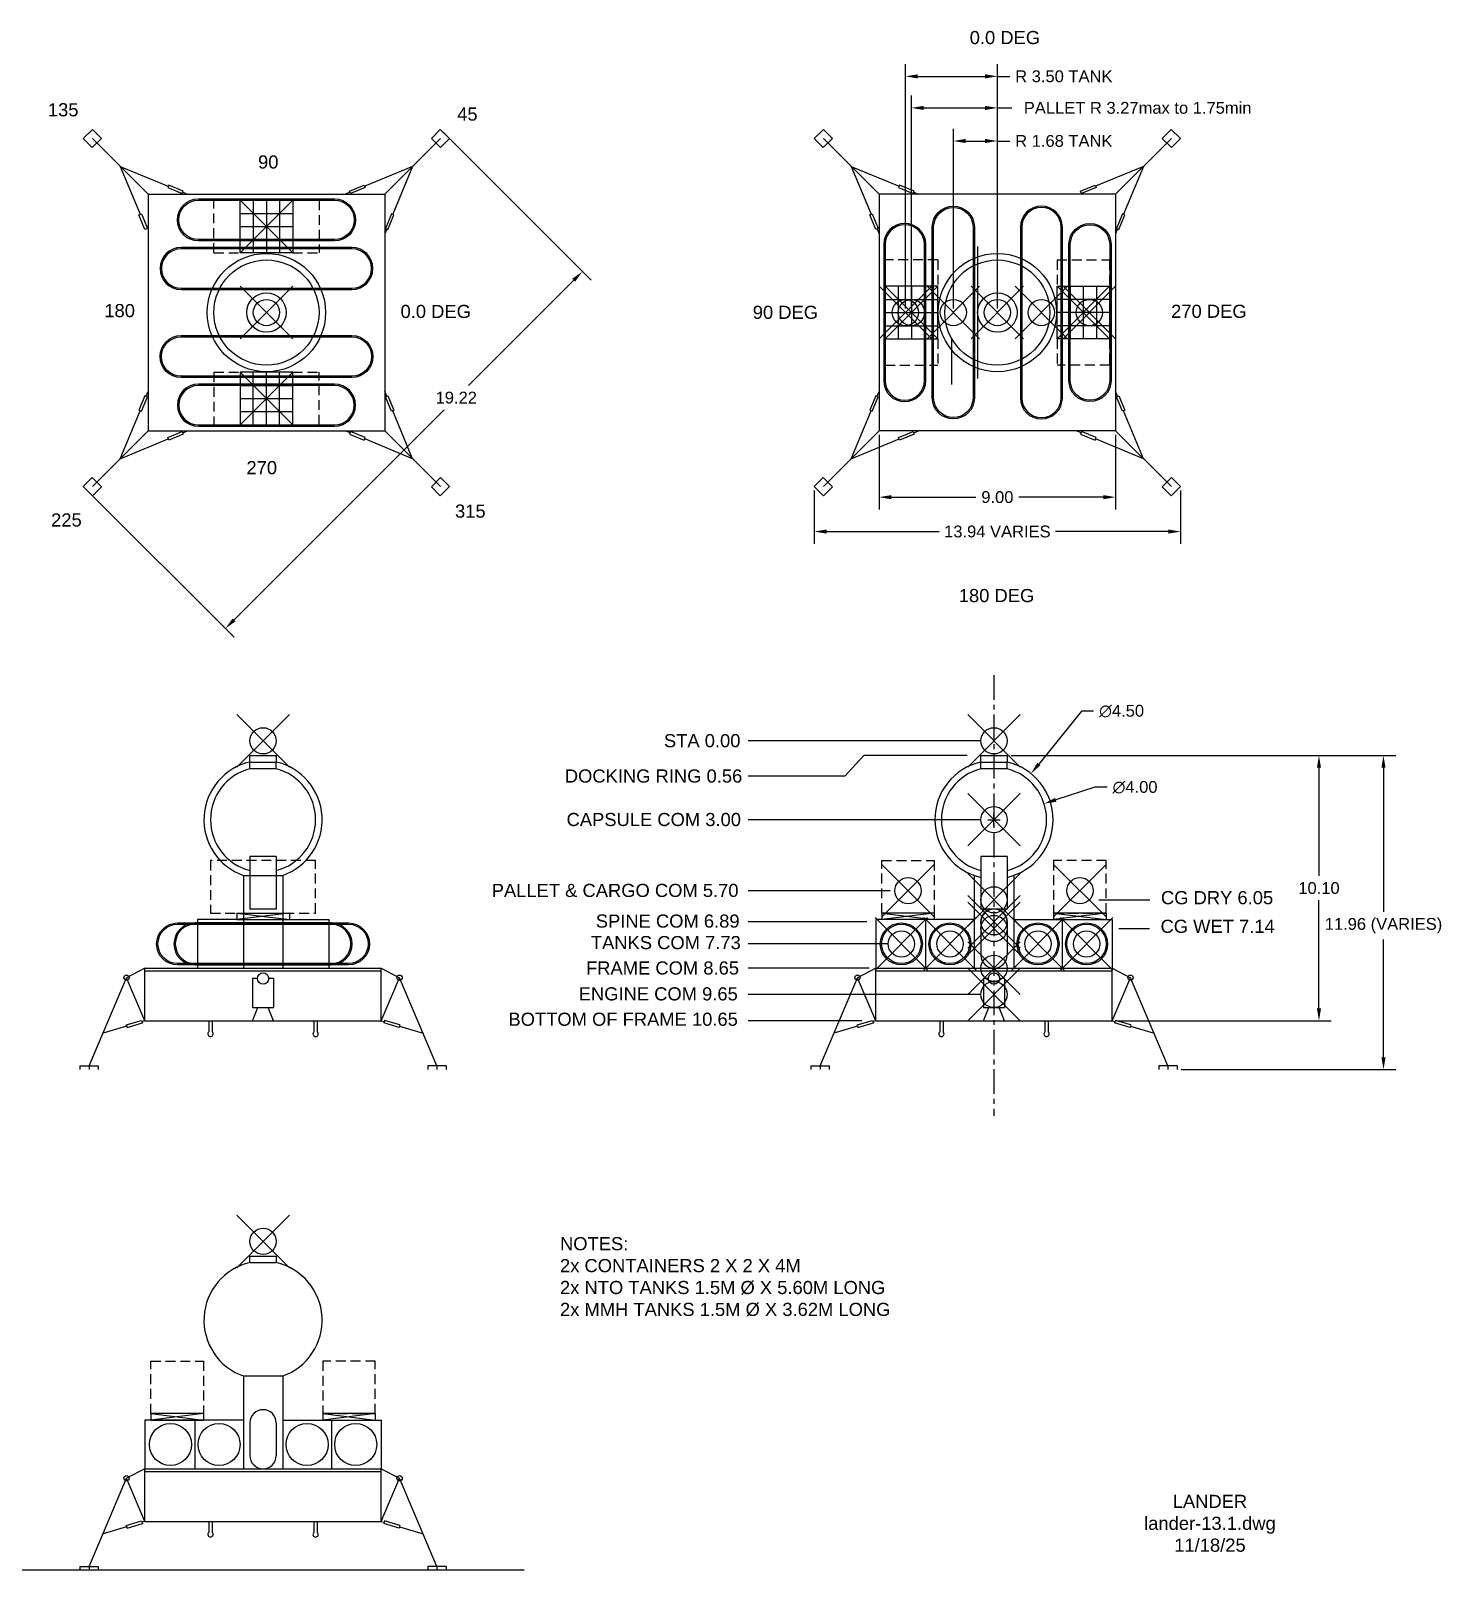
# Model space of a CAD drawing. Extents: x -85 to 300, y -284 to 165.
# Drawn here: x -36.7 to 17, y -31.6 to 27 of the extents above; entities that cross this region are included whole.
import ezdxf

# ---------------------------------------------------------------- set-up
doc = ezdxf.new("R2010")
doc.units = 0
doc.header["$LTSCALE"] = 0.75
doc.header["$MEASUREMENT"] = 0
doc.header["$PDMODE"] = 35
doc.linetypes.add('CENTER', pattern=[2, 1.25, -0.25, 0.25, -0.25])
doc.linetypes.add('DASHED', pattern=[0.75, 0.5, -0.25])
doc.layers.get('0').update_dxf_attribs({"color": 2, "linetype": 'CONTINUOUS'})
doc.layers.get('DEFPOINTS').update_dxf_attribs({"color": 2, "linetype": 'CONTINUOUS'})
for name, color, linetype in [('CENTERLINE', 5, 'CENTER'), ('CONTAINERS', 5, 'CONTINUOUS'), ('DIM', 5, 'CONTINUOUS'), ('HABITAT', 3, 'CONTINUOUS'), ('HATCH', 6, 'CONTINUOUS'), ('NOZZLE', 1, 'CONTINUOUS'), ('PALLET', 32, 'CONTINUOUS'), ('SHIELDING', 132, 'CONTINUOUS'), ('STA', 5, 'CONTINUOUS'), ('STRUCTURE', 7, 'CONTINUOUS'), ('TANKS', 5, 'CONTINUOUS'), ('TEXT', 5, 'CONTINUOUS'), ('VIEW', 7, 'CONTINUOUS')]:
    doc.layers.add(name, color=color, linetype=linetype)
doc.styles.get("Standard").update_dxf_attribs({"font": 'arial.ttf'})
doc.dimstyles.get("Standard").update_dxf_attribs({"dimscale": 2.5, "dimtxt": 0.18, "dimasz": 0.1875, "dimexe": 0.1875, "dimexo": 0.0625, "dimgap": 0.09375, "dimtad": 0, "dimtih": 1, "dimtoh": 1, "dimzin": 0, "dimtxsty": 'STANDARD', "dimcen": 0.09375, "dimazin": 3, "dimtfac": 1, "dimtdec": 4, "dimtofl": 0, "dimtmove": 0, "dimatfit": 3, "dimtolj": 1, "dimtzin": 0})

# ---------------------------------------------------------------- blocks, each defined once
blk = doc.blocks.new('*D3')
at = {"color": 0, "linetype": 'BYBLOCK'}
for p, q in [((-277.374909, -32.109725), (-265.194867, -32.109725)), ((-265.663617, -32.578475), (-265.663617, -36.693913)), ((-265.663617, -41.737616), (-265.663617, -37.622178)), ((-273.374909, -42.206366), (-265.194867, -42.206366))]:
    blk.add_line(p, q, dxfattribs=at)
for points in [[(-265.741742, -32.578475), (-265.585492, -32.578475), (-265.663617, -32.109725)], [(-265.741742, -41.737616), (-265.585492, -41.737616), (-265.663617, -42.206366)]]:
    blk.add_solid(points, dxfattribs=at)
at = {"layer": 'DEFPOINTS', "color": 0, "linetype": 'BYBLOCK'}
for p in [(-277.531159, -32.109725), (-273.531159, -42.206366), (-265.663617, -42.206366)]:
    blk.add_point(p, dxfattribs=at)
at = {"color": 0, "linetype": 'BYBLOCK', "insert": (-265.663617, -37.158045), "char_height": 0.45, "attachment_point": 5}
blk.add_mtext('\\A1;10.10', dxfattribs=at)
blk = doc.blocks.new('*D4')
at = {"color": 0, "linetype": 'BYBLOCK'}
for p, q in [((-277.374909, -32.109725), (-262.739871, -32.109725)), ((-263.208621, -32.578475), (-263.208621, -38.058182)), ((-263.208621, -43.596612), (-263.208621, -39.116905)), ((-270.904239, -44.065362), (-262.739871, -44.065362))]:
    blk.add_line(p, q, dxfattribs=at)
for points in [[(-263.286746, -32.578475), (-263.130496, -32.578475), (-263.208621, -32.109725)], [(-263.286746, -43.596612), (-263.130496, -43.596612), (-263.208621, -44.065362)]]:
    blk.add_solid(points, dxfattribs=at)
at = {"layer": 'DEFPOINTS', "color": 0, "linetype": 'BYBLOCK'}
for p in [(-277.531159, -32.109725), (-271.060489, -44.065362), (-263.208621, -44.065362)]:
    blk.add_point(p, dxfattribs=at)
at = {"color": 0, "linetype": 'BYBLOCK', "insert": (-263.208621, -38.587544), "char_height": 0.45, "attachment_point": 5}
blk.add_mtext('\\A1;11.96 (VARIES)', dxfattribs=at)
blk = doc.blocks.new('*D5')
at = {"color": 0, "linetype": 'BYBLOCK'}
for p, q in [((-3.371139, 16.454497), (-3.371139, 25.75497)), ((-2.902389, 25.28622), (-0.339889, 25.28622)), ((0.128861, 16.454497), (0.128861, 25.75497)), ((0.128861, 25.28622), (0.597611, 25.28622))]:
    blk.add_line(p, q, dxfattribs=at)
for points in [[(-2.902389, 25.364345), (-2.902389, 25.208095), (-3.371139, 25.28622)], [(-0.339889, 25.364345), (-0.339889, 25.208095), (0.128861, 25.28622)]]:
    blk.add_solid(points, dxfattribs=at)
at = {"layer": 'DEFPOINTS', "color": 0, "linetype": 'BYBLOCK'}
for p in [(-3.371139, 25.28622), (-3.371139, 16.298247), (0.128861, 16.298247)]:
    blk.add_point(p, dxfattribs=at)
at = {"color": 0, "linetype": 'BYBLOCK', "insert": (2.658385, 25.28622), "char_height": 0.45, "attachment_point": 5}
blk.add_mtext('\\A1;R 3.50 TANK', dxfattribs=at)
blk = doc.blocks.new('*D6')
at = {"color": 0, "linetype": 'BYBLOCK'}
for p, q in [((-1.546139, 16.454497), (-1.546139, 23.29473)), ((0.128861, 16.454497), (0.128861, 23.29473)), ((-1.077389, 22.82598), (-0.339889, 22.82598)), ((0.128861, 22.82598), (0.597611, 22.82598))]:
    blk.add_line(p, q, dxfattribs=at)
for points in [[(-1.077389, 22.904105), (-1.077389, 22.747855), (-1.546139, 22.82598)], [(-0.339889, 22.904105), (-0.339889, 22.747855), (0.128861, 22.82598)]]:
    blk.add_solid(points, dxfattribs=at)
at = {"layer": 'DEFPOINTS', "color": 0, "linetype": 'BYBLOCK'}
for p in [(-1.546139, 22.82598), (-1.546139, 16.298247), (0.128861, 16.298247)]:
    blk.add_point(p, dxfattribs=at)
at = {"color": 0, "linetype": 'BYBLOCK', "insert": (2.658385, 22.82598), "char_height": 0.45, "attachment_point": 5}
blk.add_mtext('\\A1;R 1.68 TANK', dxfattribs=at)
blk = doc.blocks.new('*D7')
at = {"color": 0, "linetype": 'BYBLOCK'}
for p, q in [((-282.531159, -22.742901), (-282.531159, -25.580468)), ((-273.531159, -22.742901), (-273.531159, -25.580468)), ((-282.062409, -25.111718), (-278.849214, -25.111718)), ((-273.999909, -25.111718), (-277.213104, -25.111718))]:
    blk.add_line(p, q, dxfattribs=at)
for points in [[(-282.062409, -25.033593), (-282.062409, -25.189843), (-282.531159, -25.111718)], [(-273.999909, -25.033593), (-273.999909, -25.189843), (-273.531159, -25.111718)]]:
    blk.add_solid(points, dxfattribs=at)
at = {"layer": 'DEFPOINTS', "color": 0, "linetype": 'BYBLOCK'}
for p in [(-282.531159, -22.586651), (-273.531159, -22.586651), (-273.531159, -25.111718)]:
    blk.add_point(p, dxfattribs=at)
at = {"color": 0, "linetype": 'BYBLOCK', "insert": (-278.031159, -25.111718), "char_height": 0.45, "attachment_point": 5}
blk.add_mtext('\\A1;9.00', dxfattribs=at)
blk = doc.blocks.new('*D8')
at = {"color": 0, "linetype": 'BYBLOCK'}
for p, q in [((-285.001829, -24.860017), (-285.001829, -26.889334)), ((-271.060489, -24.860017), (-271.060489, -26.889334)), ((-284.533079, -26.420584), (-280.241728, -26.420584)), ((-271.529239, -26.420584), (-275.82059, -26.420584))]:
    blk.add_line(p, q, dxfattribs=at)
for points in [[(-284.533079, -26.342459), (-284.533079, -26.498709), (-285.001829, -26.420584)], [(-271.529239, -26.342459), (-271.529239, -26.498709), (-271.060489, -26.420584)]]:
    blk.add_solid(points, dxfattribs=at)
at = {"layer": 'DEFPOINTS', "color": 0, "linetype": 'BYBLOCK'}
for p in [(-285.001829, -24.703767), (-271.060489, -24.703767), (-271.060489, -26.420584)]:
    blk.add_point(p, dxfattribs=at)
at = {"color": 0, "linetype": 'BYBLOCK', "insert": (-278.031159, -26.420584), "char_height": 0.45, "attachment_point": 5}
blk.add_mtext('\\A1;13.94 VARIES', dxfattribs=at)
blk = doc.blocks.new('*D9')
at = {"color": 0, "linetype": 'BYBLOCK'}
for p, q in [((-274.706483, -30.423396), (-276.32633, -32.435646)), ((-274.237733, -30.423396), (-274.706483, -30.423396)), ((-278.265534, -34.553466), (-277.796784, -34.553466)), ((-278.031159, -34.787841), (-278.031159, -34.319091))]:
    blk.add_line(p, q, dxfattribs=at)
blk.add_solid([(-276.387187, -32.386657), (-276.265473, -32.484636), (-276.620266, -32.800788)], dxfattribs=at)
at = {"layer": 'DEFPOINTS', "color": 0, "linetype": 'BYBLOCK'}
for p in [(-276.620266, -32.800788), (-279.442052, -36.306144)]:
    blk.add_point(p, dxfattribs=at)
at = {"color": 0, "linetype": 'BYBLOCK', "insert": (-273.174879, -30.423396), "char_height": 0.45, "attachment_point": 5}
blk.add_mtext('\\A1;∅4.50', dxfattribs=at)
blk = doc.blocks.new('*D10')
at = {"color": 0, "linetype": 'BYBLOCK'}
for p, q in [((-274.194432, -33.321242), (-275.680658, -33.798567)), ((-273.725682, -33.321242), (-274.194432, -33.321242)), ((-278.265534, -34.553466), (-277.796784, -34.553466)), ((-278.031159, -34.787841), (-278.031159, -34.319091))]:
    blk.add_line(p, q, dxfattribs=at)
blk.add_solid([(-275.704547, -33.724184), (-275.656769, -33.87295), (-276.126956, -33.941902)], dxfattribs=at)
at = {"layer": 'DEFPOINTS', "color": 0, "linetype": 'BYBLOCK'}
for p in [(-276.126956, -33.941902), (-279.935362, -35.16503)]:
    blk.add_point(p, dxfattribs=at)
at = {"color": 0, "linetype": 'BYBLOCK', "insert": (-272.662828, -33.321242), "char_height": 0.45, "attachment_point": 5}
blk.add_mtext('\\A1;∅4.00', dxfattribs=at)
blk = doc.blocks.new('*D11')
at = {"color": 0, "linetype": 'BYBLOCK'}
for p, q in [((-3.141728, 16.454497), (-3.141728, 24.553999)), ((-2.672978, 24.085249), (-0.339889, 24.085249)), ((0.128861, 16.454497), (0.128861, 24.553999)), ((0.128861, 24.085249), (0.684941, 24.085249))]:
    blk.add_line(p, q, dxfattribs=at)
for points in [[(-2.672978, 24.163374), (-2.672978, 24.007124), (-3.141728, 24.085249)], [(-0.339889, 24.163374), (-0.339889, 24.007124), (0.128861, 24.085249)]]:
    blk.add_solid(points, dxfattribs=at)
at = {"layer": 'DEFPOINTS', "color": 0, "linetype": 'BYBLOCK'}
for p in [(0.128861, 24.085249), (-3.141728, 16.298247), (0.128861, 16.298247)]:
    blk.add_point(p, dxfattribs=at)
at = {"color": 0, "linetype": 'BYBLOCK', "insert": (5.380946, 24.085249), "char_height": 0.45, "attachment_point": 5}
blk.add_mtext('\\A1; PALLET R 3.27max to 1.75min', dxfattribs=at)
blk = doc.blocks.new('*D12')
at = {"color": 0, "linetype": 'BYBLOCK'}
for p, q in [((-21.087741, 20.327), (-15.45826, 14.697519)), ((-16.121172, 14.697519), (-20.127098, 10.691593)), ((-29.046047, 1.772644), (-21.055363, 9.763328)), ((-34.675528, 6.739213), (-29.046047, 1.109732))]:
    blk.add_line(p, q, dxfattribs=at)
for points in [[(-16.176415, 14.752761), (-16.06593, 14.642276), (-15.789716, 15.028975)], [(-29.101289, 1.827887), (-28.990804, 1.717402), (-29.377503, 1.441188)]]:
    blk.add_solid(points, dxfattribs=at)
at = {"layer": 'DEFPOINTS', "color": 0, "linetype": 'BYBLOCK'}
for p in [(-21.198227, 20.437485), (-34.786014, 6.849698), (-29.377503, 1.441188)]:
    blk.add_point(p, dxfattribs=at)
at = {"color": 0, "linetype": 'BYBLOCK', "insert": (-20.591231, 10.22746), "char_height": 0.45, "attachment_point": 5}
blk.add_mtext('\\A1;19.22', dxfattribs=at)
blk = doc.blocks.new('LANDER-FRONT')
at = {"layer": 'CONTAINERS', "linetype": 'DASHED'}
for points in [[(-2.27059, -6.5529), (-4.27059, -6.5529), (-4.27059, -4.5529), (-2.27059, -4.5529)], [(2.27059, -6.5529), (4.27059, -6.5529), (4.27059, -4.5529), (2.27059, -4.5529)]]:
    blk.add_lwpolyline(points, close=True, dxfattribs=at)
at = {"layer": 'HABITAT'}
for p, q in [((-0.5, -4.4029), (-0.5, -6.4029)), ((0.5, -4.4029), (0.5, -6.4029))]:
    blk.add_line(p, q, dxfattribs=at)
for start, end in [(104.477512, 255.522488), (284.477512, 75.522488)]:
    blk.add_arc((0, -3), 2, start, end, dxfattribs=at)
at = {"layer": 'HATCH'}
for p, q in [((0.5, -1.063508), (-0.5, -1.063508)), ((0.5, -4.4029), (-0.5, -4.4029)), ((0.5, -6.4029), (-0.5, -6.4029))]:
    blk.add_line(p, q, dxfattribs=at)
at = {"layer": 'NOZZLE'}
for p, q in [((-0.4, -9.044995), (-0.4, -10.1529)), ((-0.216125, -9.044995), (-0.4, -9.044995)), ((0.4, -9.044995), (0.216125, -9.044995)), ((0.4, -9.044995), (0.4, -10.1529)), ((-0.4, -10.6529), (-0.192893, -10.1529)), ((-0.4, -10.1529), (0.4, -10.1529)), ((0.4, -10.6529), (0.192893, -10.1529)), ((-0.4, -10.6529), (0.4, -10.6529))]:
    blk.add_line(p, q, dxfattribs=at)
blk.add_circle((0, -9.044995), 0.216125, dxfattribs=at)
at = {"layer": 'PALLET'}
for p, q in [((-2.27059, -6.5529), (-4.27059, -6.8029)), ((-4.27059, -6.5529), (-2.27059, -6.8029)), ((-2.27059, -6.5529), (-4.27059, -6.5529)), ((-4.27059, -6.5529), (-4.27059, -6.8029)), ((-2.27059, -6.5529), (-2.27059, -6.8029)), ((2.27059, -6.5529), (4.27059, -6.8029)), ((4.27059, -6.5529), (2.27059, -6.8029)), ((4.27059, -6.5529), (2.27059, -6.5529)), ((2.27059, -6.5529), (2.27059, -6.8029)), ((4.27059, -6.5529), (4.27059, -6.8029))]:
    blk.add_line(p, q, dxfattribs=at)
at = {"layer": 'SHIELDING'}
for p, q in [((-0.5, -0.806259), (0.5, -0.806259)), ((-0.5, -1.063508), (-0.5, -0.806259)), ((0.5, -1.063508), (0.5, -0.806259))]:
    blk.add_line(p, q, dxfattribs=at)
for centre in [(-3.525, -7.7279), (-1.675, -7.7279), (1.675, -7.7279), (3.525, -7.7279)]:
    blk.add_circle(centre, 0.8, dxfattribs=at)
for start, end in [(102.839588, 257.160412), (282.839588, 77.160412)]:
    blk.add_arc((0, -3), 2.25, start, end, dxfattribs=at)
at = {"layer": 'STRUCTURE'}
for p, q in [((-0.5, -0.556259), (0.5, -0.556259)), ((-0.5, -0.806259), (-0.5, -0.556259)), ((0.5, -0.556259), (0.5, -0.806259)), ((-0.75, -5.12132), (-0.75, -8.6529)), ((0.75, -5.12132), (0.75, -8.6529)), ((-0.75, -6.8029), (-4.5, -6.8029)), ((-4.5, -6.8029), (-4.5, -8.6529)), ((-2.6, -6.8029), (-2.6, -8.6529)), ((-0.5, -6.9029), (-0.5, -8.1529)), ((0.5, -6.9029), (0.5, -8.1529)), ((0.75, -6.8029), (4.5, -6.8029)), ((2.6, -6.8029), (2.6, -8.6529)), ((4.5, -6.8029), (4.5, -8.6529)), ((-4.5, -8.6529), (-5.196287, -9.012712)), ((-4.5, -10.6529), (-4.5, -8.6529)), ((-4.5, -8.6529), (4.5, -8.6529)), ((-4.5, -8.7529), (4.5, -8.7529)), ((4.5, -10.6529), (4.5, -8.6529)), ((4.5, -8.6529), (5.196287, -9.012712)), ((-6.617117, -12.37289), (-5.196287, -9.012712)), ((-4.5, -10.6529), (-5.196287, -9.012712)), ((4.5, -10.6529), (5.196287, -9.012712)), ((6.617117, -12.37289), (5.196287, -9.012712)), ((-5.192078, -10.858857), (-6.089894, -11.126039)), ((-5.206957, -10.811294), (-4.620031, -10.6367)), ((-5.206957, -10.811294), (-5.177239, -10.906291)), ((-5.177239, -10.906291), (-4.590313, -10.731697)), ((-4.620031, -10.6367), (-4.590313, -10.731697)), ((-4.5, -10.6529), (-4.605172, -10.684198)), ((-4.5, -10.6529), (4.5, -10.6529)), ((-2.0625, -10.6529), (-2.0625, -11.074838)), ((-1.9375, -10.6529), (-1.9375, -11.074838)), ((1.9375, -10.6529), (1.9375, -11.074838)), ((2.0625, -10.6529), (2.0625, -11.074838)), ((4.5, -10.6529), (4.605172, -10.684198)), ((4.620031, -10.6367), (4.590313, -10.731697)), ((5.177239, -10.906291), (4.590313, -10.731697)), ((5.206957, -10.811294), (4.620031, -10.6367)), ((5.206957, -10.811294), (5.177239, -10.906291)), ((5.192078, -10.858857), (6.089894, -11.126039)), ((-6.97067, -12.37289), (-6.97067, -12.511897)), ((-6.97067, -12.37289), (-6.274806, -12.37289)), ((-6.617117, -12.37289), (-6.617117, -12.511897)), ((-6.274806, -12.37289), (-6.274806, -12.511897)), ((6.274806, -12.37289), (6.274806, -12.511897)), ((6.97067, -12.37289), (6.274806, -12.37289)), ((6.617117, -12.37289), (6.617117, -12.511897)), ((6.97067, -12.37289), (6.97067, -12.511897))]:
    blk.add_line(p, q, dxfattribs=at)
for centre in [(-5.196287, -9.012712), (5.196287, -9.012712)]:
    blk.add_circle(centre, 0.1, dxfattribs=at)
for centre, radius, start, end in [((0, -6.9029), 0.5, 0, 180), ((0, -8.1529), 0.5, 180, 0), ((-2, -11.1529), 0.1, 128.682187, 51.317813), ((2, -11.1529), 0.1, 128.682187, 51.317813)]:
    blk.add_arc(centre, radius, start, end, dxfattribs=at)
at = {"layer": 'TANKS'}
for centre in [(-3.525, -7.7279), (-1.675, -7.7279), (1.675, -7.7279), (3.525, -7.7279)]:
    blk.add_circle(centre, 0.75, dxfattribs=at)
blk = doc.blocks.new('LANDER-TOP')
at = {"layer": 'CONTAINERS', "linetype": 'DASHED'}
for p, q in [((-2, 2.27059), (-2, 4.27059)), ((-2, 4.27059), (-1, 4.27059)), ((1, 4.27059), (2, 4.27059)), ((2, 4.27059), (2, 2.27059)), ((-2, 2.27059), (-1, 2.27059)), ((1, 2.27059), (2, 2.27059)), ((-2, -2.27059), (-1, -2.27059)), ((-2, -2.27059), (-2, -4.27059)), ((1, -2.27059), (2, -2.27059)), ((2, -4.27059), (2, -2.27059)), ((-2, -4.27059), (-1, -4.27059)), ((1, -4.27059), (2, -4.27059))]:
    blk.add_line(p, q, dxfattribs=at)
at = {"layer": 'HABITAT'}
blk.add_circle((0, 0), 2, dxfattribs=at)
at = {"layer": 'PALLET'}
for p, q in [((-1, 4.27059), (1, 2.27059)), ((-1, 2.27059), (-1, 4.27059)), ((1, 4.27059), (-1, 2.27059)), ((-1, 4.27059), (1, 4.27059)), ((-0.5, 4.27059), (-0.5, 2.27059)), ((0, 4.27059), (0, 2.27059)), ((0.5, 4.27059), (0.5, 2.27059)), ((1, 4.27059), (1, 2.27059)), ((-1, 3.77059), (1, 3.77059)), ((-1, 3.27059), (1, 3.27059)), ((-1, 2.77059), (1, 2.77059)), ((1, 2.27059), (-1, 2.27059)), ((1, -4.27059), (-1, -2.27059)), ((-1, -2.27059), (-1, -4.27059)), ((-1, -4.27059), (1, -2.27059)), ((1, -2.27059), (-1, -2.27059)), ((-0.5, -4.27059), (-0.5, -2.27059)), ((0, -4.27059), (0, -2.27059)), ((0.5, -4.27059), (0.5, -2.27059)), ((1, -4.27059), (1, -2.27059)), ((-1, -2.77059), (1, -2.77059)), ((-1, -3.27059), (1, -3.27059)), ((-1, -3.77059), (1, -3.77059)), ((-1, -4.27059), (1, -4.27059))]:
    blk.add_line(p, q, dxfattribs=at)
at = {"layer": 'SHIELDING'}
for points in [[(2.59, 4.325, -1), (2.59, 2.725), (-2.59, 2.725, -1), (-2.59, 4.325)], [(-3.25, 2.475, 1), (-3.25, 0.875), (3.25, 0.875, 1), (3.25, 2.475)], [(-3.25, -2.475, -1), (-3.25, -0.875), (3.25, -0.875, -1), (3.25, -2.475)], [(2.59, -4.325, 1), (2.59, -2.725), (-2.59, -2.725, 1), (-2.59, -4.325)]]:
    blk.add_lwpolyline(points, format="xyb", close=True, dxfattribs=at)
blk.add_circle((0, 0), 2.25, dxfattribs=at)
at = {"layer": 'STRUCTURE'}
for p, q in [((-6.97067, 6.617117), (-6.617117, 6.97067)), ((-6.617117, 6.97067), (-6.97067, 6.617117)), ((-6.617117, 6.97067), (-6.97067, 6.617117)), ((-6.617117, 6.97067), (-6.97067, 6.617117)), ((-6.617117, 6.97067), (-6.97067, 6.617117)), ((-6.97067, 6.617117), (-6.628359, 6.274806)), ((-6.97067, 6.617117), (-6.628359, 6.274806)), ((-6.97067, 6.617117), (-6.628359, 6.274806)), ((-6.97067, 6.617117), (-6.628359, 6.274806)), ((-6.97067, 6.617117), (-6.628359, 6.274806)), ((-6.628359, 6.274806), (-6.274806, 6.628359)), ((-6.274806, 6.628359), (-6.628359, 6.274806)), ((-6.274806, 6.628359), (-6.628359, 6.274806)), ((-6.274806, 6.628359), (-6.628359, 6.274806)), ((-6.274806, 6.628359), (-6.628359, 6.274806)), ((-4.5, 4.5), (-6.622738, 6.622738)), ((-4.5, 4.5), (-6.622738, 6.622738)), ((-6.617117, 6.97067), (-6.274806, 6.628359)), ((-6.617117, 6.97067), (-6.274806, 6.628359)), ((-6.617117, 6.97067), (-6.274806, 6.628359)), ((-6.617117, 6.97067), (-6.274806, 6.628359)), ((-6.617117, 6.97067), (-6.274806, 6.628359)), ((4.5, 4.5), (6.622738, 6.622738)), ((4.5, 4.5), (6.622738, 6.622738)), ((4.5, 4.5), (6.622738, 6.622738)), ((4.5, 4.5), (6.622738, 6.622738)), ((4.5, 4.5), (6.622738, 6.622738)), ((6.617117, 6.97067), (6.274806, 6.628359)), ((6.617117, 6.97067), (6.274806, 6.628359)), ((6.617117, 6.97067), (6.274806, 6.628359)), ((6.617117, 6.97067), (6.274806, 6.628359)), ((6.617117, 6.97067), (6.274806, 6.628359)), ((6.628359, 6.274806), (6.274806, 6.628359)), ((6.628359, 6.274806), (6.274806, 6.628359)), ((6.628359, 6.274806), (6.274806, 6.628359)), ((6.628359, 6.274806), (6.274806, 6.628359)), ((6.274806, 6.628359), (6.628359, 6.274806)), ((6.97067, 6.617117), (6.617117, 6.97067)), ((6.97067, 6.617117), (6.617117, 6.97067)), ((6.97067, 6.617117), (6.617117, 6.97067)), ((6.97067, 6.617117), (6.617117, 6.97067)), ((6.617117, 6.97067), (6.97067, 6.617117)), ((6.97067, 6.617117), (6.628359, 6.274806)), ((6.97067, 6.617117), (6.628359, 6.274806)), ((6.97067, 6.617117), (6.628359, 6.274806)), ((6.97067, 6.617117), (6.628359, 6.274806)), ((6.97067, 6.617117), (6.628359, 6.274806)), ((-5.561369, 5.561369), (-4.806236, 3.739067)), ((-5.561369, 5.561369), (-3.739067, 4.806236)), ((5.561369, 5.561369), (3.739067, 4.806236)), ((5.561369, 5.561369), (4.806236, 3.739067)), ((-3.719969, 4.852341), (-3.758238, 4.759953)), ((-3.758238, 4.759953), (-3.20391, 4.530343)), ((-3.165642, 4.622731), (-3.719969, 4.852341)), ((3.165642, 4.622731), (3.719969, 4.852341)), ((3.758238, 4.759953), (3.20391, 4.530343)), ((3.719969, 4.852341), (3.758238, 4.759953)), ((-4.5, 4.5), (-4.5, -4.5)), ((-4.5, 4.5), (4.5, 4.5)), ((-3.20391, 4.530343), (-3.165642, 4.622731)), ((-3.184776, 4.576537), (-3, 4.5)), ((3.184776, 4.576537), (3, 4.5)), ((3.20391, 4.530343), (3.165642, 4.622731)), ((4.5, 4.5), (4.5, -4.5)), ((-4.852341, 3.719969), (-4.759953, 3.758238)), ((-4.622731, 3.165642), (-4.852341, 3.719969)), ((-4.759953, 3.758238), (-4.530343, 3.20391)), ((4.759953, 3.758238), (4.530343, 3.20391)), ((4.622731, 3.165642), (4.852341, 3.719969)), ((4.852341, 3.719969), (4.759953, 3.758238)), ((-4.530343, 3.20391), (-4.622731, 3.165642)), ((4.576537, 3.184776), (4.5, 3)), ((4.530343, 3.20391), (4.622731, 3.165642)), ((-4.622731, -3.165642), (-4.852341, -3.719969)), ((-4.759953, -3.758238), (-4.530343, -3.20391)), ((-4.530343, -3.20391), (-4.622731, -3.165642)), ((-4.576537, -3.184776), (-4.5, -3)), ((4.576537, -3.184776), (4.5, -3)), ((4.530343, -3.20391), (4.622731, -3.165642)), ((4.759953, -3.758238), (4.530343, -3.20391)), ((4.622731, -3.165642), (4.852341, -3.719969)), ((-5.561369, -5.561369), (-4.806236, -3.739067)), ((-4.852341, -3.719969), (-4.759953, -3.758238)), ((4.852341, -3.719969), (4.759953, -3.758238)), ((5.561369, -5.561369), (4.806236, -3.739067)), ((-4.5, -4.5), (-6.622738, -6.622738)), ((-4.5, -4.5), (-6.622738, -6.622738)), ((-4.5, -4.5), (-6.622738, -6.622738)), ((-4.5, -4.5), (-6.622738, -6.622738)), ((-4.5, -4.5), (4.5, -4.5)), ((-3.758238, -4.759953), (-3.20391, -4.530343)), ((-3.165642, -4.622731), (-3.719969, -4.852341)), ((-3.20391, -4.530343), (-3.165642, -4.622731)), ((-3.184776, -4.576537), (-3, -4.5)), ((3.184776, -4.576537), (3, -4.5)), ((3.20391, -4.530343), (3.165642, -4.622731)), ((3.165642, -4.622731), (3.719969, -4.852341)), ((3.758238, -4.759953), (3.20391, -4.530343)), ((4.5, -4.5), (6.622738, -6.622738)), ((-5.561369, -5.561369), (-3.739067, -4.806236)), ((-3.719969, -4.852341), (-3.758238, -4.759953)), ((3.719969, -4.852341), (3.758238, -4.759953)), ((5.561369, -5.561369), (3.739067, -4.806236)), ((-6.97067, -6.617117), (-6.628359, -6.274806)), ((-6.97067, -6.617117), (-6.628359, -6.274806)), ((-6.97067, -6.617117), (-6.628359, -6.274806)), ((-6.97067, -6.617117), (-6.628359, -6.274806)), ((-6.274806, -6.628359), (-6.628359, -6.274806)), ((-6.274806, -6.628359), (-6.628359, -6.274806)), ((-6.274806, -6.628359), (-6.628359, -6.274806)), ((-6.274806, -6.628359), (-6.628359, -6.274806)), ((6.274806, -6.628359), (6.628359, -6.274806)), ((6.97067, -6.617117), (6.628359, -6.274806)), ((-6.617117, -6.97067), (-6.97067, -6.617117)), ((-6.617117, -6.97067), (-6.97067, -6.617117)), ((-6.617117, -6.97067), (-6.97067, -6.617117)), ((-6.617117, -6.97067), (-6.97067, -6.617117)), ((-6.617117, -6.97067), (-6.274806, -6.628359)), ((-6.617117, -6.97067), (-6.274806, -6.628359)), ((-6.617117, -6.97067), (-6.274806, -6.628359)), ((-6.617117, -6.97067), (-6.274806, -6.628359)), ((6.617117, -6.97067), (6.274806, -6.628359)), ((6.617117, -6.97067), (6.97067, -6.617117))]:
    blk.add_line(p, q, dxfattribs=at)
blk.add_circle((0, 0), 0.75, dxfattribs=at)
at = {"layer": 'TANKS'}
for points in [[(2.59, 4.275, -1), (2.59, 2.775), (-2.59, 2.775, -1), (-2.59, 4.275)], [(-3.25, 2.425, 1), (-3.25, 0.925), (3.25, 0.925, 1), (3.25, 2.425)], [(-3.25, -2.425, -1), (-3.25, -0.925), (3.25, -0.925, -1), (3.25, -2.425)], [(2.59, -4.275, 1), (2.59, -2.775), (-2.59, -2.775, 1), (-2.59, -4.275)]]:
    blk.add_lwpolyline(points, format="xyb", close=True, dxfattribs=at)
blk = doc.blocks.new('LANDER-FRONT-VIEW')
for p, q in [((-0.5, -0.556259), (0.5, -0.556259)), ((-0.5, -0.806259), (-0.5, -0.556259)), ((0.5, -0.556259), (0.5, -0.806259)), ((-0.5, -0.806259), (0.5, -0.806259)), ((-0.75, -5.12132), (-0.75, -8.6529)), ((-0.75, -5.12132), (0.75, -5.12132)), ((0.75, -5.12132), (0.75, -8.6529)), ((-0.75, -6.8029), (-4.5, -6.8029)), ((-4.5, -6.8029), (-4.5, -8.6529)), ((-2.27059, -6.5529), (-4.27059, -6.5529)), ((-4.27059, -6.5529), (-2.27059, -6.8029)), ((-2.27059, -6.5529), (-4.27059, -6.8029)), ((-4.27059, -6.5529), (-4.27059, -6.8029)), ((-4.27059, -6.8029), (-2.27059, -6.8029)), ((-2.6, -6.8029), (-2.6, -8.6529)), ((-2.27059, -6.5529), (-2.27059, -6.8029)), ((-0.5, -6.9029), (-0.5, -8.1529)), ((0.5, -6.9029), (0.5, -8.1529)), ((0.75, -6.8029), (4.5, -6.8029)), ((4.27059, -6.5529), (2.27059, -6.5529)), ((4.27059, -6.5529), (2.27059, -6.8029)), ((2.27059, -6.5529), (4.27059, -6.8029)), ((2.27059, -6.5529), (2.27059, -6.8029)), ((2.27059, -6.8029), (4.27059, -6.8029)), ((2.6, -6.8029), (2.6, -8.6529)), ((4.27059, -6.5529), (4.27059, -6.8029)), ((4.5, -6.8029), (4.5, -8.6529)), ((-4.5, -8.6529), (-5.196287, -9.012712)), ((-4.5, -10.6529), (-4.5, -8.6529)), ((-4.5, -8.6529), (4.5, -8.6529)), ((-4.5, -8.7529), (4.5, -8.7529)), ((4.5, -10.6529), (4.5, -8.6529)), ((4.5, -8.6529), (5.196287, -9.012712)), ((-6.617117, -12.37289), (-5.196287, -9.012712)), ((-4.5, -10.6529), (-5.196287, -9.012712)), ((4.5, -10.6529), (5.196287, -9.012712)), ((6.617117, -12.37289), (5.196287, -9.012712)), ((-5.192078, -10.858857), (-6.089894, -11.126039)), ((-5.206957, -10.811294), (-4.620031, -10.6367)), ((-5.206957, -10.811294), (-5.177239, -10.906291)), ((-5.177239, -10.906291), (-4.590313, -10.731697)), ((-4.620031, -10.6367), (-4.590313, -10.731697)), ((-4.5, -10.6529), (-4.605172, -10.684198)), ((-4.5, -10.6529), (4.5, -10.6529)), ((-2.0625, -10.6529), (-2.0625, -11.074838)), ((-1.9375, -10.6529), (-1.9375, -11.074838)), ((1.9375, -10.6529), (1.9375, -11.074838)), ((2.0625, -10.6529), (2.0625, -11.074838)), ((4.5, -10.6529), (4.605172, -10.684198)), ((4.620031, -10.6367), (4.590313, -10.731697)), ((5.177239, -10.906291), (4.590313, -10.731697)), ((5.206957, -10.811294), (4.620031, -10.6367)), ((5.206957, -10.811294), (5.177239, -10.906291)), ((5.192078, -10.858857), (6.089894, -11.126039)), ((-6.97067, -12.37289), (-6.97067, -12.511897)), ((-6.97067, -12.37289), (-6.274806, -12.37289)), ((-6.617117, -12.37289), (-6.617117, -12.511897)), ((-6.274806, -12.37289), (-6.274806, -12.511897)), ((6.274806, -12.37289), (6.274806, -12.511897)), ((6.97067, -12.37289), (6.274806, -12.37289)), ((6.617117, -12.37289), (6.617117, -12.511897)), ((6.97067, -12.37289), (6.97067, -12.511897))]:
    blk.add_line(p, q)
at = {"linetype": 'DASHED'}
for points in [[(-2.27059, -6.5529), (-4.27059, -6.5529), (-4.27059, -4.5529), (-2.27059, -4.5529)], [(2.27059, -6.5529), (4.27059, -6.5529), (4.27059, -4.5529), (2.27059, -4.5529)]]:
    blk.add_lwpolyline(points, close=True, dxfattribs=at)
for centre, radius in [((-3.525, -7.7279), 0.8), ((-1.675, -7.7279), 0.8), ((1.675, -7.7279), 0.8), ((3.525, -7.7279), 0.8), ((-5.196287, -9.012712), 0.1), ((5.196287, -9.012712), 0.1)]:
    blk.add_circle(centre, radius)
for centre, radius, start, end in [((0, -3), 2.25, 102.839588, 250.528779), ((0, -3), 2.25, 289.471221, 77.160412), ((0, -6.9029), 0.5, 0, 180), ((0, -8.1529), 0.5, 180, 0), ((-2, -11.1529), 0.1, 128.682187, 51.317813), ((2, -11.1529), 0.1, 128.682187, 51.317813)]:
    blk.add_arc(centre, radius, start, end)
blk = doc.blocks.new('LANDER-SIDE')
at = {"layer": 'CONTAINERS', "linetype": 'DASHED'}
blk.add_lwpolyline([(-2, -4.5529), (-2, -6.5529), (2, -6.5529), (2, -4.5529)], close=True, dxfattribs=at)
at = {"layer": 'HABITAT'}
for p, q in [((-0.5, -4.4029), (-0.5, -6.4029)), ((0.5, -4.4029), (0.5, -6.4029))]:
    blk.add_line(p, q, dxfattribs=at)
for start, end in [(104.477512, 255.522488), (284.477512, 75.522488)]:
    blk.add_arc((0, -3), 2, start, end, dxfattribs=at)
at = {"layer": 'HATCH'}
for p, q in [((0.5, -1.063508), (-0.5, -1.063508)), ((0.5, -4.4029), (-0.5, -4.4029)), ((0.5, -6.4029), (-0.5, -6.4029))]:
    blk.add_line(p, q, dxfattribs=at)
at = {"layer": 'NOZZLE'}
for p, q in [((-0.4, -9.044995), (-0.4, -10.1529)), ((-0.216125, -9.044995), (-0.4, -9.044995)), ((0.4, -9.044995), (0.216125, -9.044995)), ((0.4, -9.044995), (0.4, -10.1529)), ((-0.4, -10.1529), (0.4, -10.1529)), ((-0.4, -10.6529), (-0.192893, -10.1529)), ((0.4, -10.6529), (0.192893, -10.1529)), ((-0.4, -10.6529), (0.4, -10.6529))]:
    blk.add_line(p, q, dxfattribs=at)
blk.add_circle((0, -9.044995), 0.216125, dxfattribs=at)
at = {"layer": 'PALLET'}
for p, q in [((1, -6.5529), (-1, -6.8029)), ((-1, -6.5529), (1, -6.8029)), ((-1, -6.5529), (1, -6.5529)), ((-1, -6.5529), (-1, -6.8029)), ((-1, -6.8029), (1, -6.8029)), ((1, -6.5529), (1, -6.8029))]:
    blk.add_line(p, q, dxfattribs=at)
at = {"layer": 'SHIELDING'}
for p, q in [((-0.5, -0.806259), (0.5, -0.806259)), ((-0.5, -1.063508), (-0.5, -0.806259)), ((0.5, -1.063508), (0.5, -0.806259))]:
    blk.add_line(p, q, dxfattribs=at)
for points in [[(-3.25, -8.5279, -1), (-3.25, -6.9279), (3.25, -6.9279, -1), (3.25, -8.5279)], [(2.59, -8.5279, 1), (2.59, -6.9279), (-2.59, -6.9279, 1), (-2.59, -8.5279)]]:
    blk.add_lwpolyline(points, format="xyb", close=True, dxfattribs=at)
for start, end in [(102.839588, 250.528779), (289.471221, 77.160412)]:
    blk.add_arc((0, -3), 2.25, start, end, dxfattribs=at)
at = {"layer": 'STRUCTURE'}
for p, q in [((-0.5, -0.806259), (-0.5, -0.556259)), ((-0.5, -0.556259), (0.5, -0.556259)), ((0.5, -0.556259), (0.5, -0.806259)), ((-0.75, -5.12132), (-0.75, -6.5529)), ((-0.75, -5.12132), (-0.75, -8.6529)), ((-0.75, -5.12132), (0.75, -5.12132)), ((-0.75, -5.12132), (0.75, -5.12132)), ((0.75, -5.12132), (0.75, -6.5529)), ((0.75, -5.12132), (0.75, -8.6529)), ((-0.75, -6.8029), (-2.5, -6.8029)), ((-2.5, -6.8029), (-2.5, -8.6529)), ((0.75, -6.8029), (2.5, -6.8029)), ((2.5, -6.8029), (2.5, -8.6529)), ((-4.5, -8.6529), (-5.196287, -9.012712)), ((-4.5, -8.6529), (4.5, -8.6529)), ((-4.5, -10.6529), (-4.5, -8.6529)), ((-4.5, -8.7529), (4.5, -8.7529)), ((4.5, -8.6529), (5.196287, -9.012712)), ((4.5, -10.6529), (4.5, -8.6529)), ((-6.617117, -12.37289), (-5.196287, -9.012712)), ((-4.5, -10.6529), (-5.196287, -9.012712)), ((4.5, -10.6529), (5.196287, -9.012712)), ((6.617117, -12.37289), (5.196287, -9.012712)), ((-5.192078, -10.858857), (-6.089894, -11.126039)), ((-5.206957, -10.811294), (-4.620031, -10.6367)), ((-5.206957, -10.811294), (-5.177239, -10.906291)), ((-5.177239, -10.906291), (-4.590313, -10.731697)), ((-4.620031, -10.6367), (-4.590313, -10.731697)), ((-4.5, -10.6529), (-4.605172, -10.684198)), ((-4.5, -10.6529), (4.5, -10.6529)), ((-2.0625, -10.6529), (-2.0625, -11.074838)), ((-1.9375, -10.6529), (-1.9375, -11.074838)), ((1.9375, -10.6529), (1.9375, -11.074838)), ((2.0625, -10.6529), (2.0625, -11.074838)), ((4.5, -10.6529), (4.605172, -10.684198)), ((4.620031, -10.6367), (4.590313, -10.731697)), ((5.177239, -10.906291), (4.590313, -10.731697)), ((5.206957, -10.811294), (4.620031, -10.6367)), ((5.206957, -10.811294), (5.177239, -10.906291)), ((5.192078, -10.858857), (6.089894, -11.126039)), ((-6.97067, -12.37289), (-6.97067, -12.511897)), ((-6.97067, -12.37289), (-6.274806, -12.37289)), ((-6.617117, -12.37289), (-6.617117, -12.511897)), ((-6.274806, -12.37289), (-6.274806, -12.511897)), ((6.274806, -12.37289), (6.274806, -12.511897)), ((6.97067, -12.37289), (6.274806, -12.37289)), ((6.617117, -12.37289), (6.617117, -12.511897)), ((6.97067, -12.37289), (6.97067, -12.511897))]:
    blk.add_line(p, q, dxfattribs=at)
for centre in [(-5.196287, -9.012712), (5.196287, -9.012712)]:
    blk.add_circle(centre, 0.1, dxfattribs=at)
for centre in [(-2, -11.1529), (2, -11.1529)]:
    blk.add_arc(centre, 0.1, 128.682187, 51.317813, dxfattribs=at)
at = {"layer": 'TANKS'}
for points in [[(-3.25, -8.4779, -1), (-3.25, -6.9779), (3.25, -6.9779, -1), (3.25, -8.4779)], [(2.59, -8.4779, 1), (2.59, -6.9779), (-2.59, -6.9779, 1), (-2.59, -8.4779)]]:
    blk.add_lwpolyline(points, format="xyb", close=True, dxfattribs=at)

msp = doc.modelspace()

# ---------------------------------------------------------------- linework, layer by layer
for p, q in [((-0.621139, 18.812403), (-0.621139, 13.784091)), ((-1.621139, 15.298247), (-1.621139, 13.562241))]:
    msp.add_line(p, q)
at = {"layer": 'CENTERLINE'}
msp.add_line((0, 2.500896), (0, -14.272868), dxfattribs=at)
at = {"layer": 'DIM'}
for p in [(-27.686482, 16.298247), (-3.371139, 16.298247), (-3.141728, 16.298247), (-1.546139, 16.298247), (0.128861, 16.298247), (0.128861, 16.298247), (1.803861, 16.298247), (3.628861, 16.298247), (-27.815343, 0), (0, 0), (0, -3), (-3.27059, -5.7029), (0, -6.05), (3.27059, -5.7029), (0, -6.88711), (0, -7.14), (-3.525, -7.7279), (-1.675, -7.7279), (1.675, -7.7279), (3.525, -7.7279), (0, -8.6529), (0, -9.6529), (-27.815343, -19.047817)]:
    msp.add_point(p, dxfattribs=at)
at = {"layer": 'STA'}
for p, q in [((-0.524941, 0), (-9.357444, 0)), ((-4.954246, -0.556259), (-5.679425, -1.345222)), ((-1.024941, -0.556259), (-4.954246, -0.556259)), ((-5.679425, -1.345222), (-9.357444, -1.345222)), ((-0.524941, -3), (-9.357444, -3)), ((-3.955651, -5.7029), (-9.357444, -5.7029)), ((3.989156, -6.05), (5.931619, -6.05)), ((-4.835431, -6.88711), (-9.357444, -6.88711)), ((4.747488, -7.14), (5.914477, -7.14)), ((-4.049941, -7.7279), (-9.357444, -7.7279)), ((-4.751804, -8.6529), (-9.357444, -8.6529)), ((-0.524941, -9.6529), (-9.357444, -9.6529)), ((-5.024941, -10.6529), (-9.357444, -10.6529))]:
    msp.add_line(p, q, dxfattribs=at)
at = {"layer": 'STRUCTURE'}
msp.add_line((-17.885139, -31.559713), (-57.524701, -31.559713), dxfattribs=at)

# ---------------------------------------------------------------- block references
msp.add_blockref('LANDER-FRONT', (0, 0))
at = {"layer": 'DIM'}
msp.add_blockref('LANDER-TOP', (-27.686482, 16.298247), dxfattribs=at)
at = {"layer": 'DIM', "rotation": 270}
msp.add_blockref('LANDER-TOP', (0.128861, 16.298247), dxfattribs=at)
at = {"layer": 'VIEW'}
for name, p in [('LANDER-SIDE', (-27.815343, 0)), ('LANDER-FRONT-VIEW', (-27.815343, -19.047817))]:
    msp.add_blockref(name, p, dxfattribs=at)

# ---------------------------------------------------------------- texts
at = {"layer": 'STA'}
for s, p in [('STA 0.00', (-12.560314, -0.242982)), ('DOCKING RING 0.56', (-16.331652, -1.588204)), ('CAPSULE COM 3.00', (-16.265618, -3.242982)), ('PALLET & CARGO COM 5.70', (-19.114133, -5.941244)), ('CG DRY 6.05', (6.354889, -6.217413)), ('SPINE COM 6.89', (-15.153724, -7.108188)), ('CG WET 7.14', (6.337748, -7.307413)), ('TANKS COM 7.73', (-15.340393, -7.926954)), ('FRAME COM 8.65', (-15.524181, -8.892951)), ('ENGINE COM 9.65', (-15.803392, -9.877476)), ('BOTTOM OF FRAME 10.65', (-18.477566, -10.843278))]:
    msp.add_text(s, height=0.5, dxfattribs=at).set_placement(p)
at = {"layer": 'TEXT'}
for s, p in [('0.0 DEG', (-0.923215, 26.512554)), ('135', (-36.004034, 23.764676)), ('45', (-20.427895, 23.601389)), ('90', (-28.00562, 21.778303)), ('180', (-33.856239, 16.122141)), ('0.0 DEG', (-22.583505, 16.090558)), ('90 DEG', (-9.180245, 16.058006)), ('270 DEG', (6.741157, 16.09665)), ('270', (-28.447695, 10.145401)), ('315', (-20.511079, 8.493129)), ('225', (-35.880695, 8.155083)), ('180 DEG', (-1.340064, 5.278724))]:
    msp.add_text(s, height=0.5, dxfattribs=at).set_placement(p)
at = {"layer": 'TEXT', "char_height": 0.5}
for s, insert, width, attachment_point in [('NOTES:\\P2x CONTAINERS 2 X 2 X 4M\\P2x NTO TANKS 1.5M %%c X 5.60M LONG\\P2x MMH TANKS 1.5M %%c X 3.62M LONG', (-16.515508, -18.884779), 14.98, 1), ('LANDER\\Plander-13.1.dwg\\P11/18/25', (8.218503, -29.777063), 18.42, 5)]:
    msp.add_mtext(s, dxfattribs=dict(at, insert=insert, width=width, attachment_point=attachment_point))

# ---------------------------------------------------------------- dimensions: what is measured, and where the dimension line sits
at = {"layer": 'DIM'}
for base, p1, p2, text, picture, middle in [((-3.371139, 25.28622), (0.128861, 16.298247), (-3.371139, 16.298247), 'R <> TANK', '*D5', (2.658385, 25.28622)), ((0.128861, 24.085249), (-3.141728, 16.298247), (0.128861, 16.298247), ' PALLET R <>max to 1.75min', '*D11', (5.380946, 24.085249)), ((-1.546139, 22.82598), (0.128861, 16.298247), (-1.546139, 16.298247), 'R <> TANK', '*D6', (2.658385, 22.82598))]:
    dim = msp.add_linear_dim(base=base, p1=p1, p2=p2, text=text, dimstyle='STANDARD', dxfattribs=at)
    dim.commit()
    dim.dimension.update_dxf_attribs({"geometry": picture, "text_midpoint": middle, "dimtype": 160})
for base, p1, p2, angle, picture, middle, dimtype, set_off in [((-29.248642, 4.27262), (-21.069365, 23.268918), (-34.657152, 9.681131), 225, '*D12', (-20.462369, 13.058893), 161, (0.128861, 2.831432)), ((12.367542, -10.6529), (0.5, -0.556259), (4.5, -10.6529), 90, '*D3', (12.367542, -5.60458), 160, (278.031159, 31.553466))]:
    dim = msp.add_linear_dim(base=base, p1=p1, p2=p2, angle=angle, dimstyle='STANDARD', dxfattribs=at)
    dim.commit()
    dim.dimension.update_dxf_attribs({"geometry": picture, "text_midpoint": middle, "dimtype": dimtype, "insert": set_off})
dim = msp.add_linear_dim(base=(4.628861, 9.27318), p1=(-4.371139, 11.798247), p2=(4.628861, 11.798247), dimstyle='STANDARD', dxfattribs=at)
dim.commit()
dim.dimension.update_dxf_attribs({"geometry": '*D7', "text_midpoint": (0.128861, 9.27318), "insert": (278.16002, 34.384898)})
dim = msp.add_linear_dim(base=(7.099532, 7.964314), p1=(-6.841809, 9.681131), p2=(7.099532, 9.681131), text='<> VARIES', dimstyle='STANDARD', dxfattribs=at)
dim.commit()
dim.dimension.update_dxf_attribs({"geometry": '*D8', "text_midpoint": (0.128861, 7.964314), "insert": (278.16002, 34.384898)})
for p1, p2, picture, middle in [((-1.410893, -4.752678), (1.410893, -1.247322), '*D9', (4.85628, 1.13007)), ((-1.904203, -3.611564), (1.904203, -2.388436), '*D10', (5.368331, -1.767777))]:
    dim = msp.add_diameter_dim_2p(p1=p1, p2=p2, dimstyle='STANDARD', dxfattribs=at)
    dim.commit()
    dim.dimension.update_dxf_attribs({"geometry": picture, "text_midpoint": middle, "dimtype": 163, "insert": (278.031159, 31.553466)})
dim = msp.add_linear_dim(base=(14.822538, -12.511897), p1=(0.5, -0.556259), p2=(6.97067, -12.511897), angle=90, text='<> (VARIES)', dimstyle='STANDARD', dxfattribs=at)
dim.commit()
dim.dimension.update_dxf_attribs({"geometry": '*D4', "text_midpoint": (14.822538, -7.034078), "dimtype": 160, "insert": (278.031159, 31.553466)})

doc.saveas('drawing.dxf')
